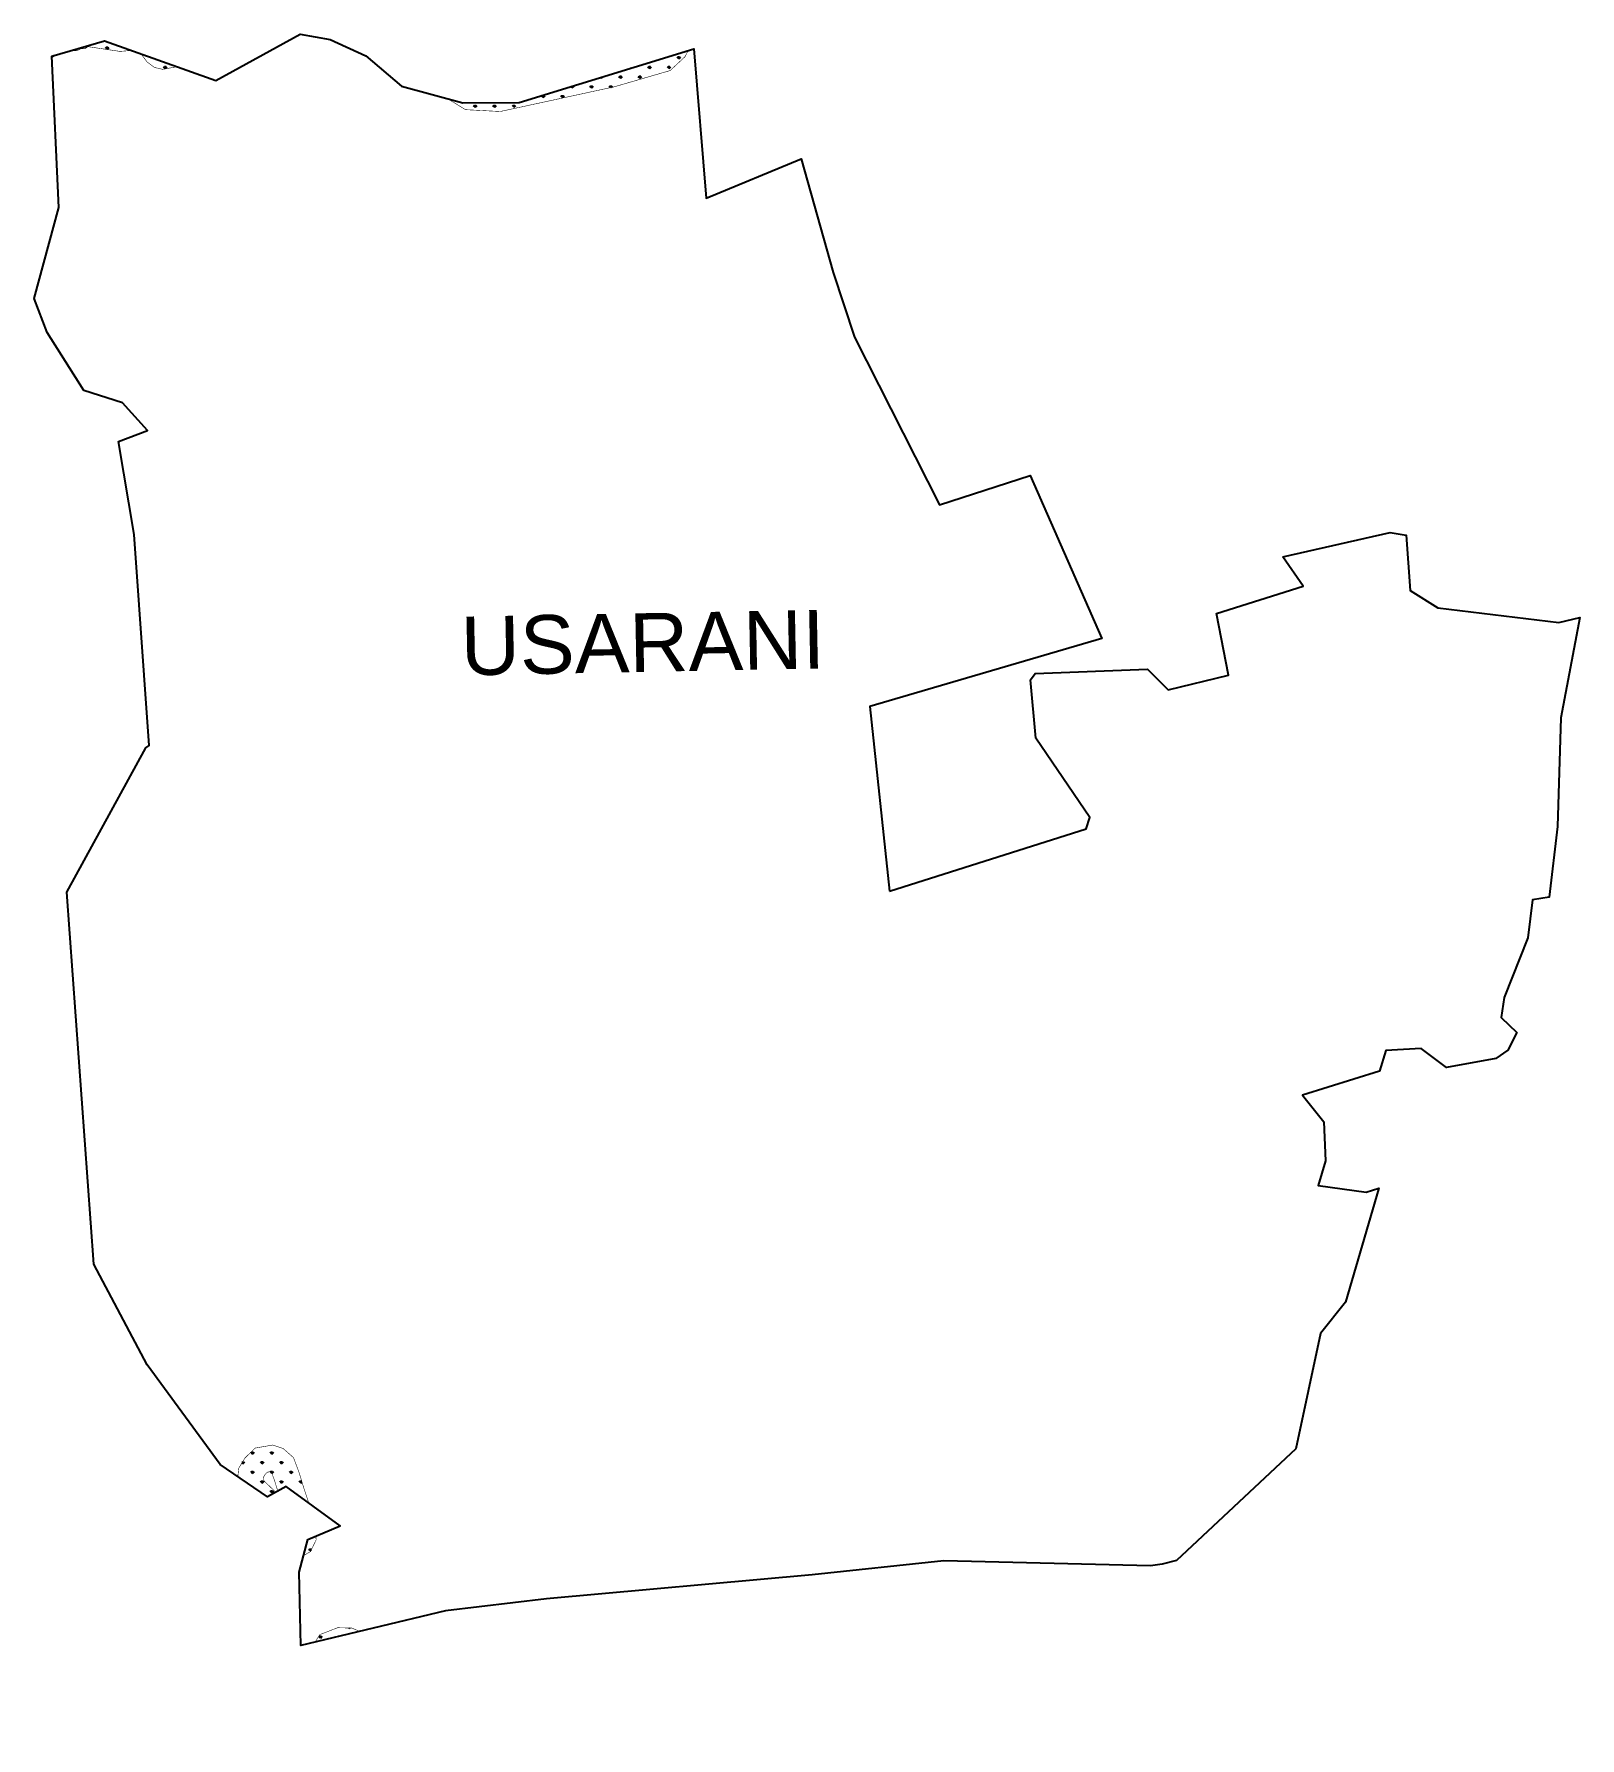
# Model space of a CAD drawing. Header units: metres. Extents: x 260418 to 263283, y 2164829 to 2167988.
import ezdxf

# ---------------------------------------------------------------- set-up
doc = ezdxf.new("R2010")
doc.units = ezdxf.units.M
for name, color, linetype in [('MANGROOVES BUFFER ZONE', 120, 'Continuous'), ('village', 3, 'Continuous'), ('VILLAGE NAME', 250, 'Continuous')]:
    doc.layers.add(name, color=color, linetype=linetype)
doc.styles.get("Standard").update_dxf_attribs({"font": 'simplex.shx'})

msp = doc.modelspace()

# ---------------------------------------------------------------- hatches: boundary and pattern name
at = {"layer": 'MANGROOVES BUFFER ZONE'}
h = msp.add_hatch(dxfattribs=at)
h.set_pattern_fill('GRASS', color=256)
h.paths.add_polyline_path([(260548.2, 2167975), (260485.1, 2167956.8), (260497, 2167956.6), (260505, 2167960.5), (260512.9, 2167960.4), (260517, 2167964.3), (260576.7, 2167955.4), (260598.1, 2167957.2)])
h = msp.add_hatch(dxfattribs=at)
h.set_pattern_fill('GRASS', color=256)
h.paths.add_polyline_path([(260615.4, 2167951.1), (260627.5, 2167935.4), (260640.7, 2167925.7), (260655.5, 2167922.2), (260682.9, 2167927)])
h = msp.add_hatch(dxfattribs=at)
h.set_pattern_fill('GRASS', color=256)
h.paths.add_polyline_path([(261596.7, 2167919.9), (261624.2, 2167945.6), (261630.1, 2167956.9), (261316.6, 2167860.7), (261212.3, 2167860), (261187.2, 2167866.9), (261187.6, 2167865.6), (261217.3, 2167847.4), (261281.8, 2167844), (261492.8, 2167889.7)])
h = msp.add_hatch(dxfattribs=at)
h.set_pattern_fill('GRASS', color=256)
h.paths.add_polyline_path([(260898.5, 2165348.6), (260879, 2165365.7), (260860.1, 2165372), (260827.4, 2165366.3), (260808.5, 2165348), (260797, 2165329.1), (260795.2, 2165313.8), (260850.5, 2165276), (260865.5, 2165284.5), (260844.1, 2165305.2), (260842.7, 2165308.2), (260843.3, 2165313.1), (260846.2, 2165317.9), (260850.2, 2165321.7), (260855.5, 2165322.7), (260857.9, 2165320.6), (260863.5, 2165305.7), (260869.3, 2165286.6), (260884.8, 2165295.4), (260926.7, 2165264.9), (260918, 2165290.7), (260908.8, 2165321.1)])
h = msp.add_hatch(dxfattribs=at)
h.set_pattern_fill('GRASS', color=256)
h.paths.add_polyline_path([(260865.5, 2165284.5), (260869.3, 2165286.6), (260863.5, 2165305.7), (260857.9, 2165320.6), (260851.4, 2165326.3), (260840.6, 2165308.6)])
h.paths.add_polyline_path([(260892, 2165208), (260888.5, 2165207.8), (260892.1, 2165205.8)])
h = msp.add_hatch(dxfattribs=at)
h.set_pattern_fill('GRASS', color=256)
h.paths.add_polyline_path([(260940.4, 2165196.2), (260940.1, 2165203.3), (260925, 2165196.9), (260917.2, 2165167.2), (260930, 2165174.4)])
h = msp.add_hatch(dxfattribs=at)
h.set_pattern_fill('GRASS', color=256)
h.paths.add_polyline_path([(261021, 2165026.6), (261006.7, 2165032.7), (260980.3, 2165033.3), (260947.6, 2165020.7), (260938.3, 2165006.7)])
h = msp.add_hatch(dxfattribs=at)
h.set_pattern_fill('GRASS', color=256)
h.paths.add_polyline_path([(260988.7, 2164985.3), (260996.4, 2164985.1), (260997.2, 2164984.7), (260994.8, 2164987.6)])
h.paths.add_polyline_path([(261043.2, 2164830.9), (261036.4, 2164830), (261041.4, 2164829)])
h.paths.add_polyline_path([(261047.7, 2164846.5), (261048.7, 2164836.6), (261049.8, 2164837.7)])
h.paths.add_polyline_path([(261018.4, 2164833.6), (261015.4, 2164836.1), (261016.6, 2164833.9)])

# ---------------------------------------------------------------- linework, layer by layer
at = {"color": 3, "flags": 128}
msp.add_lwpolyline([(262732.6, 2167018.5), (262931.7, 2167063.5)], dxfattribs=at)
at = {"layer": 'MANGROOVES BUFFER ZONE', "const_width": 1, "flags": 128}
for points in [[(260598.1, 2167957.2), (260576.7, 2167955.4), (260517, 2167964.3), (260512.9, 2167960.4), (260505, 2167960.5), (260497, 2167956.6), (260485.1, 2167956.8)], [(260685.2, 2167927.4), (260655.5, 2167922.2), (260640.7, 2167925.7), (260627.5, 2167935.4), (260615.4, 2167951.1)], [(261630.1, 2167956.9), (261624.2, 2167945.6), (261596.7, 2167919.9), (261492.8, 2167889.7), (261281.8, 2167844), (261217.3, 2167847.4), (261187.6, 2167865.6), (261187.2, 2167866.9)], [(260795.2, 2165313.8), (260797, 2165329.1), (260808.5, 2165348), (260827.4, 2165366.3), (260860.1, 2165372), (260879, 2165365.7), (260898.5, 2165348.6), (260908.8, 2165321.1), (260918, 2165290.7), (260926.7, 2165264.9)], [(260865.5, 2165284.5), (260844.1, 2165305.2), (260842.7, 2165308.2), (260843.3, 2165313.1), (260846.2, 2165317.9), (260850.2, 2165321.7), (260855.5, 2165322.7), (260857.9, 2165320.6), (260863.5, 2165305.7), (260869.3, 2165286.6)], [(260940.1, 2165203.3), (260940.4, 2165196.2), (260930, 2165174.4), (260917.2, 2165167.2)], [(260938.3, 2165006.7), (260947.6, 2165020.7), (260980.3, 2165033.3), (261006.7, 2165032.7), (261021, 2165026.6)]]:
    msp.add_lwpolyline(points, dxfattribs=at)
at = {"layer": 'MANGROOVES BUFFER ZONE', "flags": 128}
msp.add_lwpolyline([(260454.3, 2167947.9), (260450.5, 2167944.7)], dxfattribs=at)
at = {"layer": 'village', "color": 3}
for points in [[(262931.7, 2167063.5, 0), (262961.2, 2167058.9, 0), (262968.6, 2166955.8, 0), (263019.8, 2166924.1, 0), (263243.9, 2166896.5, 0), (263283.2, 2166906.1, 0), (263247.7, 2166720, 0), (263241.8, 2166518.5, 0), (263226.2, 2166387.8, 0), (263195.6, 2166382.6, 0), (263186.7, 2166312.4, 0), (263143, 2166201.3, 0), (263137.4, 2166164.8, 0), (263166.1, 2166137, 0), (263149.8, 2166104, 0), (263127.1, 2166088.5, 0), (263035.8, 2166072.1, 0), (262988.9, 2166107.1, 0), (262923.2, 2166103.3, 0), (262911.5, 2166064.8, 0), (262769.1, 2166020.7, 0), (262808.5, 2165971.3, 0), (262811.7, 2165898.6, 0), (262797.8, 2165852.8, 0), (262886.8, 2165840.9, 0), (262910.4, 2165847.9, 0), (262848.5, 2165636.7, 0), (262802.5, 2165578.8, 0), (262756.6, 2165365.2, 0), (262535.1, 2165158.2, 0), (262508.8, 2165151.3, 0), (262487.4, 2165148.3, 0), (262103.8, 2165157.2, 0), (261860.1, 2165131.1, 0), (261367.7, 2165086.8, 0), (261180.1, 2165064.9, 0), (260911.8, 2165000.3, 0), (260909.2, 2165136.5, 0), (260925, 2165196.9, 0), (260985.1, 2165222.4, 0), (260884.8, 2165295.4, 0), (260850.5, 2165276, 0), (260762.6, 2165336.1, 0), (260626.9, 2165520.9, 0), (260528.3, 2165707.4, 0), (260478, 2166396.9, 0), (260624.7, 2166664.6, 0), (260630.9, 2166668.8, 0), (260603.3, 2167060.1, 0), (260574.3, 2167232.1, 0), (260627.6, 2167252.4, 0), (260581.6, 2167304.1, 0), (260509.9, 2167326.6, 0), (260441.9, 2167434.4, 0), (260417.5, 2167497.6, 0), (260463.6, 2167666, 0), (260450.4, 2167946.8, 0), (260548.2, 2167975, 0), (260754.3, 2167901.6, 0), (260911, 2167987.5, 0), (260966.7, 2167977.3, 0), (261032.3, 2167947, 0), (261098.5, 2167891.1, 0), (261212.3, 2167860, 0), (261316.6, 2167860.7, 0), (261640.4, 2167960.1, 0), (261663.2, 2167683.1, 0), (261839.8, 2167756.3, 0), (261898.7, 2167545.8, 0), (261938.2, 2167425.5, 0), (262095.7, 2167114.6, 0), (262264.1, 2167169.3, 0), (262396.7, 2166867, 0), (261966.6, 2166740.9, 0), (262003.5, 2166398.9, 0)], [(262003.5, 2166398.9, 0), (262368.2, 2166514.2, 0), (262374.4, 2166535.5, 0), (262274.6, 2166682.6, 0), (262264.4, 2166790.6, 0), (262273.6, 2166801.9, 0), (262481.8, 2166810, 0), (262520, 2166772, 0), (262631.9, 2166798.8, 0), (262609.7, 2166913.3, 0), (262770.1, 2166963.9, 0), (262732.6, 2167018.5, 0)]]:
    msp.add_polyline3d(points, dxfattribs=at)

# ---------------------------------------------------------------- texts
at = {"layer": 'VILLAGE NAME', "insert": (261207.4, 2166907.4), "char_height": 108.748, "attachment_point": 1, "rotation": 1.1028}
msp.add_mtext_dynamic_manual_height_columns('{\\fArial|b0|i0|c0|p34;USARANI}', width=726.929, gutter_width=543.7, heights=[0], dxfattribs=at)

doc.saveas('drawing.dxf')
